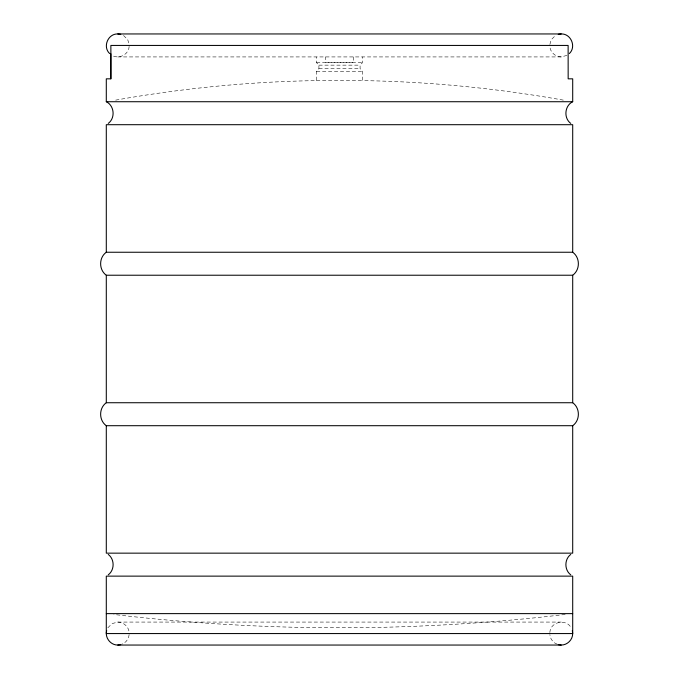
<?xml version="1.0" encoding="UTF-8"?>
<svg xmlns="http://www.w3.org/2000/svg" width="679" height="679" viewBox="0 0 679 679"><rect width="100%" height="100%" fill="white"/><g stroke="black" fill="none" stroke-linecap="round" stroke-linejoin="round"><path stroke-width="0.51" stroke-dasharray="3.4 2.55" d="M129.137 46.427C128.849 54.507 118.867 59.599 112.043 55.381M129.137 634.551C128.891 638.888 125.802 642.911 121.685 644.278M549.863 44.449L551.263 39.696L555.473 35.486M549.863 632.573C550.126 621.777 566.235 618.246 571.166 627.82M107.834 627.82L112.043 623.619L117.781 622.074L561.219 622.074M115.668 100.127C181.955 88.312 249.193 81.658 316.524 80.614L316.524 71.465L318.918 68.596L318.918 65.15L316.524 62.663L316.524 56.926M563.332 100.127C497.045 88.312 429.807 81.658 362.476 80.614L362.476 71.465L360.082 68.596L360.082 65.15L362.476 62.663L362.476 56.926M566.957 55.381L561.219 56.926L117.781 56.926M565.166 614.461C503.037 621.854 440.544 626.038 377.991 627.421L301.009 627.421C238.456 626.038 175.963 621.854 113.834 614.461M316.524 62.663L362.476 62.663M318.918 65.15L360.082 65.15M318.918 68.596L360.082 68.596M316.524 71.465L362.476 71.465M316.524 80.614L362.476 80.614M561.219 56.926C555.49 56.934 550.143 52.215 549.863 46.427M117.781 622.074C123.51 622.066 128.857 626.785 129.137 632.573M557.315 644.278C553.198 642.911 550.109 638.888 549.863 634.551M123.527 35.486L127.737 39.696L129.137 44.449M353.284 56.926L353.284 62.409L325.716 62.409L325.716 56.926"/><path stroke-width="1.02" d="M106.688 630.587C104.676 637.581 110.507 645.186 117.781 645.05L561.219 645.05C567.364 645.092 572.736 639.711 572.703 633.566L572.703 576.131L106.297 576.131L106.297 633.566L572.703 633.566L572.312 630.587M569.341 53.556C576.556 46.893 571.031 33.56 561.219 33.95L117.781 33.95C107.969 33.56 102.444 46.893 109.658 53.556M108.258 123.417C115.515 118.053 114.395 105.695 106.297 101.723L106.297 78.832L110.872 78.832L110.872 45.434L568.128 45.434L568.162 78.832L572.703 78.832L572.703 101.723C564.605 105.695 563.485 118.053 570.742 123.417M108.258 574.841C114.726 569.995 114.726 559.292 108.258 554.437M570.742 554.437C564.274 559.292 564.274 569.995 570.742 574.841M106.297 252.248C98.752 257.553 98.752 269.919 106.297 275.224L572.703 275.224C580.248 269.919 580.248 257.553 572.703 252.248L106.297 252.248L106.297 124.698L572.703 124.698L572.703 252.248M106.297 402.732C98.752 408.028 98.752 420.403 106.297 425.699L572.703 425.699C580.248 420.403 580.248 408.028 572.703 402.732L106.297 402.732L106.297 275.224M558.24 34.34L561.219 33.95M117.781 645.05L120.76 644.66M106.297 101.723L572.703 101.723M106.297 613.621L572.703 613.621M117.781 33.95L120.76 34.34M558.24 644.66L561.219 645.05M572.703 275.224L572.703 402.732M572.703 425.699L572.703 553.156L106.297 553.156L106.297 425.699M110.838 53.785L110.838 78.832"/></g></svg>
